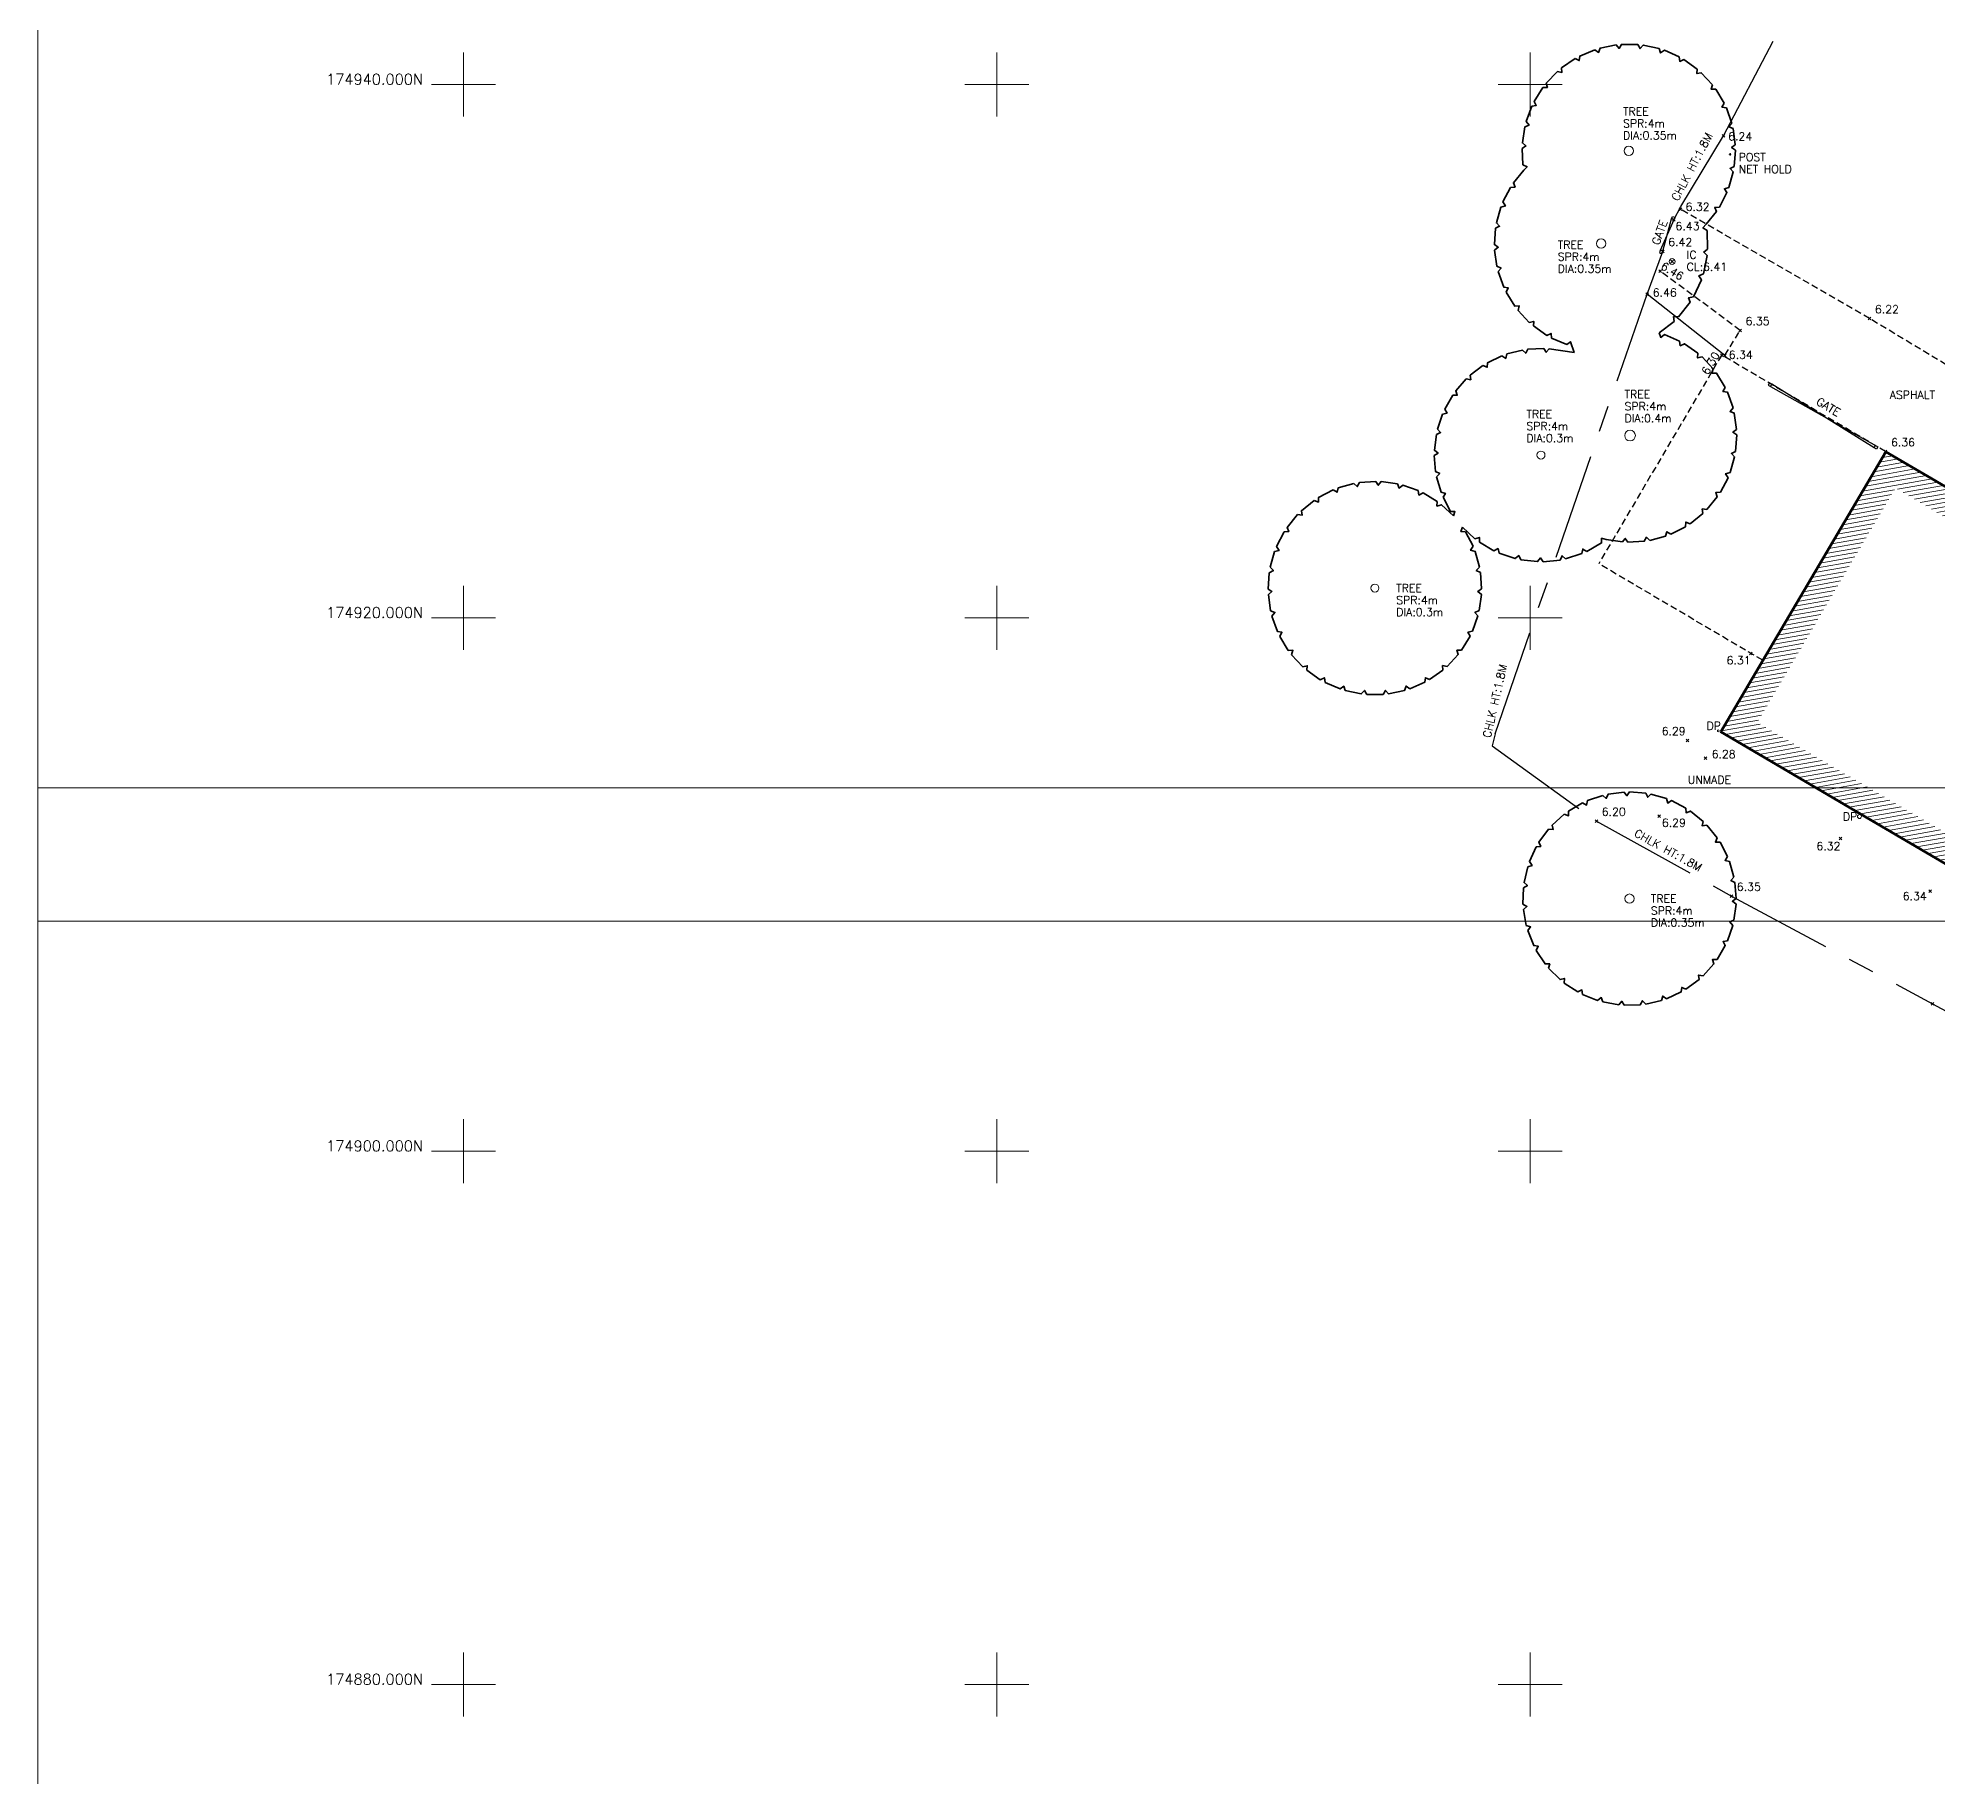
# Model space of a CAD drawing. Extents: x 521064 to 521635, y 174590 to 175241.
# Drawn here: x 521064 to 521135.3, y 174876.6 to 174941.7 of the extents above; entities that cross this region are included whole.
import ezdxf
from ezdxf.enums import TextEntityAlignment as Align

# ---------------------------------------------------------------- set-up
doc = ezdxf.new("R2010")
doc.units = 0
doc.header["$PDMODE"] = 3
doc.header["$PDSIZE"] = 0.05
doc.linetypes.add('Centre', pattern=[7, 4, -1, 1, -1])
doc.linetypes.add('HIDDEN', pattern=[0.375, 0.25, -0.125])
for name, color, linetype, lineweight in [('I031G_SURVEY-GRID', 7, 'CONTINUOUS', 18), ('I031T_SURVEY-GRID-TXT', 7, 'CONTINUOUS', 13), ('I901G_TITLE-SHEET', 7, 'CONTINUOUS', 18), ('I904G_HATCHING', 62, 'CONTINUOUS', 18), ('I910T_TXT-GEN-S', 7, 'CONTINUOUS', 13), ('I917G_BUILDING', 3, 'CONTINUOUS', 50), ('I923G_SURVEY-POINT', 7, 'CONTINUOUS', 18), ('I923T_SURVEY-LEVEL', 7, 'CONTINUOUS', 13), ('I941G_TREE', 72, 'CONTINUOUS', 18), ('I941G_TREE-VEG', 6, 'CONTINUOUS', 35), ('I941T_TREE-TXT', 82, 'CONTINUOUS', 13), ('I960G_COVER', 1, 'CONTINUOUS', 18), ('I960T_COVER-TXT', 1, 'CONTINUOUS', 13), ('I976G_ST-FURN', 220, 'CONTINUOUS', 18), ('I976T_ST-FURN-TXT', 220, 'CONTINUOUS', 13)]:
    doc.layers.add(name, color=color, linetype=linetype, lineweight=lineweight)
for name, color, linetype in [('I280G_BLDG-FRAME', 7, 'HIDDEN'), ('I940G_SURFACE', 200, 'HIDDEN'), ('I971G_FENCE', 5, 'Centre'), ('I973G_GATE', 20, 'CONTINUOUS')]:
    doc.layers.add(name, color=color, linetype=linetype)
doc.styles.add('MONOTXT', font='simplex.shx')

msp = doc.modelspace()

# ---------------------------------------------------------------- hatches: boundary and pattern name
at = {"layer": 'I904G_HATCHING'}
h = msp.add_hatch(dxfattribs=at)
h.set_pattern_fill('ANSI31', color=256, scale=0.05, angle=325, style=0)
h.paths.add_polyline_path([(521145.181, 174919.286), (521143.301, 174916.104), (521141.98, 174916.884), (521143.86, 174920.066), (521138.608, 174923.15), (521133.339, 174926.235), (521127.144, 174915.728), (521137.668, 174909.555), (521137.939, 174909.939), (521139.249, 174909.158), (521138.984, 174908.783), (521149.509, 174902.58), (521155.689, 174913.092)])
h.paths.add_polyline_path([(521145.534, 174917.917), (521154.321, 174912.738), (521149.154, 174903.95), (521140.428, 174909.093), (521140.69, 174909.464), (521137.654, 174911.272), (521137.38, 174910.883), (521128.514, 174916.084), (521133.698, 174924.874), (521142.489, 174919.711), (521140.611, 174916.532), (521143.654, 174914.734)], flags=16)

# ---------------------------------------------------------------- linework, layer by layer
at = {"layer": 'I031G_SURVEY-GRID'}
for p, q in [((521080, 174941.2), (521080, 174938.8)), ((521100, 174941.2), (521100, 174938.8)), ((521120, 174941.2), (521120, 174938.8)), ((521078.8, 174940), (521081.2, 174940)), ((521098.8, 174940), (521101.2, 174940)), ((521118.8, 174940), (521121.2, 174940)), ((521080, 174921.2), (521080, 174918.8)), ((521100, 174921.2), (521100, 174918.8)), ((521120, 174921.2), (521120, 174918.8)), ((521078.8, 174920), (521081.2, 174920)), ((521098.8, 174920), (521101.2, 174920)), ((521118.8, 174920), (521121.2, 174920)), ((521080, 174901.2), (521080, 174898.8)), ((521100, 174901.2), (521100, 174898.8)), ((521120, 174901.2), (521120, 174898.8)), ((521078.8, 174900), (521081.2, 174900)), ((521098.8, 174900), (521101.2, 174900)), ((521118.8, 174900), (521121.2, 174900)), ((521080, 174881.2), (521080, 174878.8)), ((521100, 174881.2), (521100, 174878.8)), ((521120, 174881.2), (521120, 174878.8)), ((521078.8, 174880), (521081.2, 174880)), ((521098.8, 174880), (521101.2, 174880)), ((521118.8, 174880), (521121.2, 174880))]:
    msp.add_line(p, q, dxfattribs=at)
at = {"layer": 'I280G_BLDG-FRAME'}
for points in [[(521127.182, 174929.859, 6.296), (521122.571, 174922.034, 6.25)], [(521133.33, 174926.236, 6.357), (521127.182, 174929.859, 6.296)], [(521133.33, 174926.236, 6.357), (521128.719, 174918.411, 6.311)], [(521128.719, 174918.411, 6.311), (521122.571, 174922.034, 6.25)]]:
    msp.add_polyline3d(points, dxfattribs=at)
at = {"layer": 'I901G_TITLE-SHEET'}
for points in [[(521272.644, 174908.628), (521064.044, 174908.628), (521064.044, 175072.828), (521272.644, 175072.828)], [(521272.644, 174749.428), (521064.044, 174749.428), (521064.044, 174913.628), (521272.644, 174913.628)]]:
    msp.add_lwpolyline(points, close=True, dxfattribs=at)
at = {"layer": 'I917G_BUILDING'}
msp.add_polyline3d([(521133.339, 174926.235, 6.36), (521137.121, 174924.021, 6.41), (521139.899, 174922.392, 6.37), (521142.516, 174920.855, 6.37), (521143.86, 174920.066, 6.4), (521141.98, 174916.884, 6.4), (521143.301, 174916.104, 6.4), (521145.181, 174919.286, 6.4), (521149.884, 174916.514, 6.46), (521155.689, 174913.092, 6.42), (521155.509, 174912.786, 6.38), (521151.764, 174906.417, 6.36), (521150.455, 174904.191, 6.54), (521149.509, 174902.58, 6.54), (521147.708, 174903.641, 6.42), (521144.233, 174905.69, 6.38), (521138.984, 174908.783, 6.34), (521139.249, 174909.158, 6.34), (521137.939, 174909.939, 6.34), (521137.668, 174909.555, 6.32), (521132.402, 174912.644, 6.32), (521127.144, 174915.728, 6.29), (521128.724, 174918.408, 6.31)], close=True, dxfattribs=at)
at = {"layer": 'I923G_SURVEY-POINT'}
for p in [(521127.254, 174938.085, 6.243), (521125.392, 174934.933, 6.434), (521125.64, 174935.327, 6.325), (521124.978, 174933.748, 6.419), (521125.322, 174933.366, 6.412), (521124.871, 174933.01, 6.461), (521124.381, 174932.144, 6.457), (521132.728, 174931.226, 6.224), (521127.879, 174930.782, 6.345), (521127.182, 174929.859, 6.296), (521127.299, 174929.842, 6.339), (521133.33, 174926.236, 6.357), (521128.28, 174918.669, 6.306), (521125.901, 174915.406, 6.291), (521126.573, 174914.744, 6.278), (521122.484, 174912.381, 6.198), (521124.838, 174912.571, 6.294), (521131.635, 174911.729, 6.316), (521135, 174909.75, 6.336), (521127.55, 174909.571, 6.349), (521135.093, 174905.529, 6.168)]:
    msp.add_point(p, dxfattribs=at)
at = {"layer": 'I940G_SURFACE'}
for points in [[(521159.332, 174915.554, 6.393), (521151.689, 174920.047, 6.339), (521144.672, 174924.183, 6.298), (521136.241, 174929.111, 6.254), (521132.728, 174931.226, 6.224), (521125.64, 174935.327, 6.325)], [(521127.3, 174929.852, 6.323), (521127.879, 174930.782, 6.345), (521124.871, 174933.01, 6.461)]]:
    msp.add_polyline3d(points, dxfattribs=at)
at = {"layer": 'I941G_TREE'}
for centre, radius in [((521123.696, 174937.517), 0.175), ((521122.661, 174934.041), 0.175), ((521123.744, 174926.839), 0.2), ((521120.406, 174926.109), 0.15), ((521114.176, 174921.121), 0.15), ((521123.725, 174909.473), 0.175)]:
    msp.add_circle(centre, radius, dxfattribs=at)
at = {"layer": 'I941G_TREE-VEG'}
for points in [[(521122.426, 174941.31), (521121.862, 174941.072), (521121.84, 174940.902), (521121.683, 174940.974)], [(521123.221, 174941.489), (521122.621, 174941.37), (521122.564, 174941.208), (521122.426, 174941.31)], [(521124.036, 174941.503), (521123.424, 174941.508), (521123.336, 174941.36), (521123.221, 174941.489)], [(521124.837, 174941.351), (521124.239, 174941.48), (521124.122, 174941.353), (521124.036, 174941.503)], [(521125.591, 174941.04), (521125.031, 174941.288), (521124.891, 174941.187), (521124.837, 174941.351)], [(521121.024, 174940.494), (521120.602, 174940.052), (521120.648, 174939.886), (521120.476, 174939.891)], [(521121.683, 174940.974), (521121.18, 174940.627), (521121.192, 174940.455), (521121.024, 174940.494)], [(521126.265, 174940.583), (521125.768, 174940.939), (521125.61, 174940.869), (521125.591, 174941.04)], [(521126.833, 174939.998), (521126.418, 174940.447), (521126.25, 174940.411), (521126.265, 174940.583)], [(521120.476, 174939.891), (521120.152, 174939.372), (521120.231, 174939.219), (521120.062, 174939.189)], [(521127.271, 174939.31), (521126.956, 174939.835), (521126.784, 174939.833), (521126.833, 174939.998)], [(521120.062, 174939.189), (521119.849, 174938.615), (521119.958, 174938.482), (521119.798, 174938.418)], [(521127.561, 174938.548), (521127.358, 174939.126), (521127.189, 174939.159), (521127.271, 174939.31)], [(521119.798, 174938.418), (521119.707, 174937.813), (521119.84, 174937.704), (521119.697, 174937.609)], [(521127.689, 174937.743), (521127.608, 174938.35), (521127.449, 174938.417), (521127.561, 174938.548)], [(521119.697, 174937.609), (521119.73, 174936.998), (521119.882, 174936.919), (521119.761, 174936.796)], [(521127.652, 174936.929), (521127.696, 174937.539), (521127.554, 174937.637), (521127.689, 174937.743)], [(521127.451, 174936.139), (521127.617, 174936.728), (521127.498, 174936.852), (521127.652, 174936.929)], [(521119.26, 174936.147), (521118.977, 174935.601), (521119.069, 174935.454), (521118.902, 174935.41)], [(521119.761, 174936.796), (521119.373, 174936.319), (521119.432, 174936.157), (521119.26, 174936.147)], [(521127.094, 174935.407), (521127.376, 174935.949), (521127.284, 174936.095), (521127.451, 174936.139)], [(521118.902, 174935.41), (521118.737, 174934.817), (521118.856, 174934.692), (521118.702, 174934.614)], [(521126.655, 174933.825), (521126.631, 174934.529), (521126.476, 174934.624), (521126.595, 174934.762)], [(521126.595, 174934.762), (521126.981, 174935.236), (521126.922, 174935.397), (521127.094, 174935.407)], [(521118.702, 174934.614), (521118.661, 174934), (521118.803, 174933.903), (521118.668, 174933.795)], [(521118.668, 174933.795), (521118.753, 174933.186), (521118.912, 174933.119), (521118.802, 174932.986)], [(521126.494, 174932.9), (521126.635, 174933.59), (521126.507, 174933.719), (521126.655, 174933.825)], [(521118.802, 174932.986), (521119.01, 174932.407), (521119.179, 174932.374), (521119.098, 174932.221)], [(521126.123, 174932.038), (521126.421, 174932.676), (521126.326, 174932.831), (521126.494, 174932.9)], [(521119.098, 174932.221), (521119.42, 174931.697), (521119.592, 174931.699), (521119.544, 174931.533)], [(521125.561, 174931.286), (521125.999, 174931.838), (521125.943, 174932.01), (521126.123, 174932.038)], [(521119.544, 174931.533), (521119.966, 174931.085), (521120.134, 174931.123), (521120.121, 174930.95)], [(521124.839, 174930.686), (521125.394, 174931.12), (521125.38, 174931.301), (521125.561, 174931.286)], [(521120.121, 174930.95), (521120.625, 174930.597), (521120.782, 174930.669), (521120.804, 174930.498)], [(521120.804, 174930.498), (521121.37, 174930.255), (521121.509, 174930.356), (521121.649, 174929.955), (521120.71, 174930.098), (521120.603, 174929.964), (521120.51, 174930.108)], [(521125.603, 174930.38), (521125.035, 174930.624), (521124.896, 174930.523), (521124.839, 174930.686)], [(521118.942, 174929.832), (521118.401, 174929.57), (521118.389, 174929.4), (521118.231, 174929.466)], [(521119.712, 174930.048), (521119.13, 174929.9), (521119.084, 174929.735), (521118.942, 174929.832)], [(521120.51, 174930.108), (521119.91, 174930.078), (521119.832, 174929.926), (521119.712, 174930.048)], [(521126.288, 174929.925), (521125.783, 174930.28), (521125.625, 174930.209), (521125.603, 174930.38)], [(521126.866, 174929.34), (521126.444, 174929.79), (521126.275, 174929.753), (521126.288, 174929.925)], [(521118.231, 174929.466), (521117.753, 174929.102), (521117.774, 174928.932), (521117.606, 174928.966)], [(521127.311, 174928.648), (521126.99, 174929.176), (521126.818, 174929.174), (521126.866, 174929.34)], [(521117.094, 174928.351), (521116.796, 174927.83), (521116.882, 174927.682), (521116.714, 174927.647)], [(521117.606, 174928.966), (521117.21, 174928.514), (521117.265, 174928.352), (521117.094, 174928.351)], [(521127.606, 174927.88), (521127.4, 174928.462), (521127.23, 174928.496), (521127.311, 174928.648)], [(521116.714, 174927.647), (521116.525, 174927.078), (521116.639, 174926.95), (521116.482, 174926.882)], [(521127.738, 174927.068), (521127.655, 174927.68), (521127.496, 174927.747), (521127.606, 174927.88)], [(521127.7, 174926.246), (521127.744, 174926.862), (521127.602, 174926.961), (521127.738, 174927.068)], [(521116.482, 174926.882), (521116.41, 174926.286), (521116.547, 174926.183), (521116.406, 174926.086)], [(521127.495, 174925.449), (521127.664, 174926.043), (521127.546, 174926.169), (521127.7, 174926.246)], [(521116.406, 174926.086), (521116.455, 174925.487), (521116.61, 174925.414), (521116.491, 174925.29)], [(521112.611, 174924.802), (521112.066, 174924.52), (521112.057, 174924.347), (521111.895, 174924.407)], [(521113.393, 174925.044), (521112.802, 174924.878), (521112.757, 174924.711), (521112.611, 174924.802)], [(521114.207, 174925.121), (521113.595, 174925.079), (521113.517, 174924.925), (521113.393, 174925.044)], [(521115.02, 174925.031), (521114.412, 174925.114), (521114.305, 174924.979), (521114.207, 174925.121)], [(521115.798, 174924.777), (521115.219, 174924.983), (521115.087, 174924.872), (521115.02, 174925.031)], [(521116.508, 174924.371), (521115.983, 174924.689), (521115.831, 174924.608), (521115.798, 174924.777)], [(521116.491, 174925.29), (521116.658, 174924.714), (521116.824, 174924.672), (521116.732, 174924.528)], [(521127.132, 174924.711), (521127.419, 174925.258), (521127.328, 174925.405), (521127.495, 174925.449)], [(521111.895, 174924.407), (521111.419, 174924.019), (521111.445, 174923.849), (521111.274, 174923.874)], [(521117.121, 174923.828), (521116.671, 174924.247), (521116.506, 174924.198), (521116.508, 174924.371)], [(521116.732, 174924.528), (521117.01, 174923.996), (521117.181, 174923.988), (521117.121, 174923.828)], [(521125.996, 174923.533), (521126.478, 174923.919), (521126.454, 174924.09), (521126.625, 174924.063)], [(521126.625, 174924.063), (521127.018, 174924.54), (521126.959, 174924.702), (521127.132, 174924.711)], [(521111.274, 174923.874), (521110.887, 174923.398), (521110.947, 174923.236), (521110.775, 174923.226)], [(521117.857, 174922.686), (521117.574, 174923.231), (521117.402, 174923.24), (521117.462, 174923.402)], [(521117.462, 174923.402), (521117.927, 174922.97), (521118.095, 174923.018), (521118.097, 174922.843)], [(521125.272, 174923.142), (521125.823, 174923.421), (521125.834, 174923.593), (521125.996, 174923.533)], [(521110.775, 174923.226), (521110.492, 174922.681), (521110.584, 174922.535), (521110.417, 174922.49)], [(521118.098, 174921.904), (521117.932, 174922.495), (521117.766, 174922.54), (521117.857, 174922.686)], [(521118.097, 174922.843), (521118.643, 174922.519), (521118.797, 174922.601), (521118.836, 174922.43)], [(521122.126, 174922.498), (521122.676, 174922.815), (521122.68, 174922.99), (521122.847, 174922.94)], [(521122.847, 174922.94), (521123.458, 174922.849), (521123.567, 174922.983), (521123.664, 174922.839)], [(521123.664, 174922.839), (521124.28, 174922.875), (521124.36, 174923.028), (521124.484, 174922.907)], [(521124.484, 174922.907), (521125.08, 174923.068), (521125.126, 174923.234), (521125.272, 174923.142)], [(521110.417, 174922.49), (521110.252, 174921.899), (521110.371, 174921.774), (521110.217, 174921.697)], [(521118.176, 174921.09), (521118.133, 174921.702), (521117.979, 174921.78), (521118.098, 174921.904)], [(521118.836, 174922.43), (521119.438, 174922.228), (521119.572, 174922.341), (521119.645, 174922.182)], [(521119.645, 174922.182), (521120.276, 174922.111), (521120.383, 174922.249), (521120.488, 174922.11)], [(521120.488, 174922.11), (521121.12, 174922.173), (521121.196, 174922.331), (521121.328, 174922.217)], [(521121.328, 174922.217), (521121.932, 174922.412), (521121.973, 174922.581), (521122.126, 174922.498)], [(521110.217, 174921.697), (521110.176, 174921.084), (521110.318, 174920.987), (521110.183, 174920.88)], [(521110.183, 174920.88), (521110.267, 174920.271), (521110.426, 174920.205), (521110.316, 174920.072)], [(521118.086, 174920.277), (521118.169, 174920.885), (521118.034, 174920.992), (521118.176, 174921.09)], [(521110.316, 174920.072), (521110.522, 174919.494), (521110.691, 174919.461), (521110.61, 174919.309)], [(521117.832, 174919.499), (521118.037, 174920.078), (521117.927, 174920.21), (521118.086, 174920.277)], [(521110.61, 174919.309), (521110.929, 174918.784), (521111.102, 174918.787), (521111.053, 174918.621)], [(521117.425, 174918.789), (521117.744, 174919.314), (521117.663, 174919.466), (521117.832, 174919.499)], [(521111.053, 174918.621), (521111.473, 174918.173), (521111.641, 174918.21), (521111.627, 174918.038)], [(521116.883, 174918.176), (521117.302, 174918.625), (521117.253, 174918.791), (521117.425, 174918.789)], [(521111.627, 174918.038), (521112.129, 174917.684), (521112.286, 174917.755), (521112.308, 174917.584)], [(521115.486, 174917.342), (521116.049, 174917.587), (521116.07, 174917.758), (521116.227, 174917.687)], [(521116.227, 174917.687), (521116.729, 174918.042), (521116.715, 174918.214), (521116.883, 174918.176)], [(521112.308, 174917.584), (521112.871, 174917.34), (521113.011, 174917.441), (521113.066, 174917.278)], [(521113.066, 174917.278), (521113.668, 174917.154), (521113.784, 174917.281), (521113.871, 174917.133)], [(521113.871, 174917.133), (521114.485, 174917.133), (521114.573, 174917.282), (521114.689, 174917.154)], [(521114.689, 174917.154), (521115.29, 174917.28), (521115.346, 174917.443), (521115.486, 174917.342)], [(521123.523, 174913.468), (521122.92, 174913.391), (521122.853, 174913.233), (521122.723, 174913.346)], [(521124.331, 174913.427), (521123.725, 174913.473), (521123.627, 174913.332), (521123.523, 174913.468)], [(521125.114, 174913.224), (521124.53, 174913.391), (521124.406, 174913.273), (521124.331, 174913.427)], [(521121.964, 174913.064), (521121.44, 174912.756), (521121.441, 174912.585), (521121.277, 174912.636)], [(521122.723, 174913.346), (521122.148, 174913.149), (521122.114, 174912.981), (521121.964, 174913.064)], [(521125.841, 174912.868), (521125.303, 174913.149), (521125.157, 174913.058), (521125.114, 174913.224)], [(521126.481, 174912.372), (521126.01, 174912.756), (521125.849, 174912.696), (521125.841, 174912.868)], [(521120.69, 174912.079), (521120.331, 174911.589), (521120.399, 174911.431), (521120.228, 174911.414)], [(521121.277, 174912.636), (521120.826, 174912.229), (521120.861, 174912.061), (521120.69, 174912.079)], [(521127.008, 174911.758), (521126.624, 174912.229), (521126.455, 174912.203), (521126.481, 174912.372)], [(521120.228, 174911.414), (521119.974, 174910.862), (521120.073, 174910.722), (521119.909, 174910.671)], [(521127.401, 174911.051), (521127.12, 174911.589), (521126.948, 174911.597), (521127.008, 174911.758)], [(521119.909, 174910.671), (521119.771, 174910.079), (521119.896, 174909.961), (521119.746, 174909.878)], [(521127.643, 174910.278), (521127.476, 174910.862), (521127.31, 174910.905), (521127.401, 174911.051)], [(521119.746, 174909.878), (521119.73, 174909.271), (521119.876, 174909.18), (521119.746, 174909.069)], [(521127.725, 174909.473), (521127.679, 174910.079), (521127.525, 174910.154), (521127.643, 174910.278)], [(521127.643, 174908.668), (521127.72, 174909.271), (521127.584, 174909.375), (521127.725, 174909.473)], [(521119.746, 174909.069), (521119.853, 174908.471), (521120.014, 174908.411), (521119.909, 174908.276)], [(521127.401, 174907.896), (521127.597, 174908.471), (521127.485, 174908.601), (521127.643, 174908.668)], [(521119.909, 174908.276), (521120.134, 174907.712), (521120.304, 174907.686), (521120.228, 174907.532)], [(521127.008, 174907.188), (521127.316, 174907.712), (521127.233, 174907.862), (521127.401, 174907.896)], [(521120.228, 174907.532), (521120.562, 174907.025), (521120.734, 174907.034), (521120.69, 174906.868)], [(521126.481, 174906.574), (521126.888, 174907.025), (521126.836, 174907.189), (521127.008, 174907.188)], [(521120.69, 174906.868), (521121.12, 174906.438), (521121.286, 174906.482), (521121.277, 174906.31)], [(521121.277, 174906.31), (521121.784, 174905.976), (521121.938, 174906.052), (521121.964, 174905.882)], [(521125.841, 174906.079), (521126.331, 174906.438), (521126.313, 174906.609), (521126.481, 174906.574)], [(521121.964, 174905.882), (521122.528, 174905.657), (521122.663, 174905.762), (521122.723, 174905.601)], [(521122.723, 174905.601), (521123.32, 174905.494), (521123.432, 174905.624), (521123.523, 174905.478)], [(521123.523, 174905.478), (521124.13, 174905.494), (521124.213, 174905.644), (521124.331, 174905.519)], [(521124.331, 174905.519), (521124.923, 174905.657), (521124.974, 174905.821), (521125.114, 174905.722)], [(521125.114, 174905.722), (521125.666, 174905.976), (521125.683, 174906.147), (521125.841, 174906.079)]]:
    msp.add_lwpolyline(points, dxfattribs=at)
at = {"layer": 'I960G_COVER'}
msp.add_circle((521125.322, 174933.366, 6.412), 0.11, dxfattribs=at)
at = {"layer": 'I971G_FENCE'}
for points in [[(521125.392, 174934.933, 6.434), (521125.652, 174935.424, 6.315), (521127.254, 174938.085, 6.243), (521129.13, 174941.675, 6.19)], [(521127.299, 174929.842, 6.339), (521124.381, 174932.144, 6.457), (521124.978, 174933.748, 6.419)], [(521118.685, 174915.66, 6.2), (521124.381, 174932.144, 6.457)], [(521118.685, 174915.66, 6.2), (521118.581, 174915.202, 6.2)], [(521118.581, 174915.202, 6.2), (521122.484, 174912.381, 6.198)], [(521122.484, 174912.381, 6.198), (521127.55, 174909.571, 6.349), (521135.093, 174905.529, 6.168), (521140.117, 174902.807, 6.187)]]:
    msp.add_polyline3d(points, dxfattribs=at)
at = {"layer": 'I973G_GATE'}
for points, elevation in [([(521124.973, 174933.751), (521124.879, 174933.784), (521124.845, 174933.69), (521124.939, 174933.657), (521124.973, 174933.751), (521125.298, 174934.966), (521125.332, 174935.06), (521125.426, 174935.027), (521125.392, 174934.933), (521125.298, 174934.966)], 6.434), ([(521125.392, 174934.933), (521124.879, 174933.784)], 6.434), ([(521129.011, 174928.68), (521129.062, 174928.767), (521128.976, 174928.817), (521128.925, 174928.731), (521129.011, 174928.68), (521132.95, 174926.467), (521133.036, 174926.416), (521132.985, 174926.33), (521132.899, 174926.381), (521132.95, 174926.467)], 6.331), ([(521132.899, 174926.381), (521129.062, 174928.767)], 6.331)]:
    msp.add_lwpolyline(points, dxfattribs=dict(at, elevation=elevation))
at = {"layer": 'I976G_ST-FURN'}
for centre, radius in [((521127.495, 174937.385, 6.238), 0.03), ((521127.055, 174915.766, 8.428), 0.035), ((521132.349, 174912.553, 8.433), 0.075)]:
    msp.add_circle(centre, radius, dxfattribs=at)

# ---------------------------------------------------------------- texts
at = {"layer": 'I031T_SURVEY-GRID-TXT', "style": 'MONOTXT'}
for s, p in [('174940.000N', (521074.848, 174940)), ('174920.000N', (521074.848, 174920)), ('174900.000N', (521074.848, 174900)), ('174880.000N', (521074.848, 174880))]:
    msp.add_text(s, height=0.4, dxfattribs=at).set_placement(p)
at = {"layer": 'I910T_TXT-GEN-S', "style": 'MONOTXT'}
for rotation, p in [(62.19204, (521125.542, 174935.605)), (77.17911, (521118.511, 174915.482)), (330.97987, (521123.873, 174911.84))]:
    msp.add_text('CHLK HT:1.8M', height=0.3, rotation=rotation, dxfattribs=at).set_placement(p)
for rotation, p in [(70.453, (521124.854, 174934.458)), (329.394, (521131.183, 174927.917))]:
    msp.add_text('GATE', height=0.3, rotation=rotation, dxfattribs=at).set_placement(p, align=Align.MIDDLE)
for s, p in [('ASPHALT', (521133.485, 174928.217)), ('UNMADE', (521125.912, 174913.781))]:
    msp.add_text(s, height=0.3, dxfattribs=at).set_placement(p)
at = {"layer": 'I923T_SURVEY-LEVEL', "style": 'MONOTXT'}
for s, p in [('6.24', (521127.426, 174937.91, 6.243)), ('6.32', (521125.829, 174935.269, 6.325)), ('6.43', (521125.45, 174934.546, 6.434)), ('6.42', (521125.178, 174933.948, 6.419)), ('CL:6.41', (521125.867, 174933.018, 6.412)), ('6.46', (521124.597, 174932.052, 6.457)), ('6.35', (521128.079, 174930.982, 6.345)), ('6.22', (521132.928, 174931.426, 6.224)), ('6.34', (521127.448, 174929.721, 6.339)), ('6.36', (521133.53, 174926.436, 6.357)), ('6.31', (521127.365, 174918.261, 6.306)), ('6.29', (521124.93, 174915.606, 6.291)), ('6.28', (521126.805, 174914.744, 6.278)), ('6.20', (521122.684, 174912.581, 6.198)), ('6.29', (521124.939, 174912.171, 6.294)), ('6.32', (521130.735, 174911.293, 6.316)), ('6.35', (521127.75, 174909.771, 6.349)), ('6.34', (521133.97, 174909.42, 6.336))]:
    msp.add_text(s, height=0.3, dxfattribs=at).set_placement(p)
for s, rotation, p in [('6.46', 328.77366, (521124.867, 174933.113, 6.461)), ('6.30', 58.90269, (521126.664, 174929.088, 6.296))]:
    msp.add_text(s, height=0.3, rotation=rotation, dxfattribs=at).set_placement(p)
at = {"layer": 'I941T_TREE-TXT', "style": 'MONOTXT'}
for s, p in [('TREE', (521123.482, 174938.843)), ('SPR:4m', (521123.482, 174938.393)), ('DIA:0.35m', (521123.482, 174937.943)), ('TREE', (521121.034, 174933.848)), ('SPR:4m', (521121.034, 174933.398)), ('DIA:0.35m', (521121.034, 174932.948)), ('TREE', (521123.539, 174928.237)), ('TREE', (521119.859, 174927.496)), ('SPR:4m', (521123.539, 174927.787)), ('DIA:0.4m', (521123.539, 174927.337)), ('SPR:4m', (521119.859, 174927.046)), ('DIA:0.3m', (521119.859, 174926.596)), ('TREE', (521114.976, 174920.971)), ('SPR:4m', (521114.976, 174920.521)), ('DIA:0.3m', (521114.976, 174920.071)), ('TREE', (521124.525, 174909.323)), ('SPR:4m', (521124.525, 174908.873)), ('DIA:0.35m', (521124.525, 174908.423))]:
    msp.add_text(s, height=0.3, dxfattribs=at).set_placement(p)
at = {"layer": 'I960T_COVER-TXT', "style": 'MONOTXT'}
msp.add_text('IC', height=0.3, dxfattribs=at).set_placement((521125.867, 174933.468))
at = {"layer": 'I976T_ST-FURN-TXT', "style": 'MONOTXT'}
for s, p in [('POST', (521127.818, 174937.134)), ('NET HOLD', (521127.818, 174936.684)), ('DP', (521126.613, 174915.805)), ('DP', (521131.728, 174912.403))]:
    msp.add_text(s, height=0.3, dxfattribs=at).set_placement(p)

doc.saveas('drawing.dxf')
